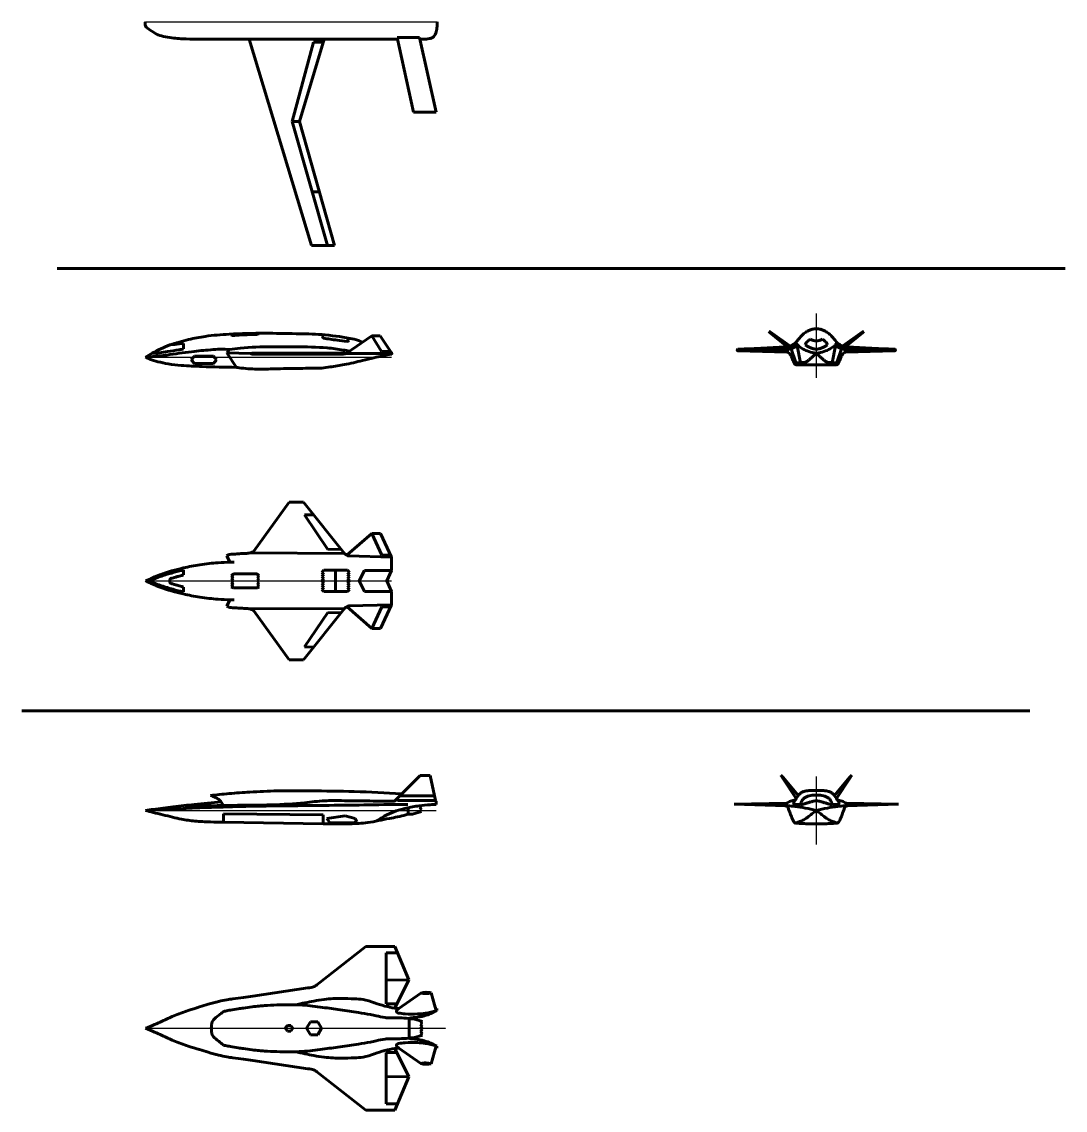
# Model space of a CAD drawing. Header units: millimetres. Extents: x 0 to 1932156, y -475559 to 1027176.
# Drawn here: x 62172 to 108834, y -72128 to -23464 of the extents above; entities that cross this region are included whole.
import ezdxf

# ---------------------------------------------------------------- set-up
doc = ezdxf.new("R2010")
doc.units = ezdxf.units.MM
doc.linetypes.add('CENTER', pattern=[2, 1.25, -0.25, 0.25, -0.25])
doc.layers.add('_axes (Оси)', color=6, linetype='CENTER', lineweight=30)
doc.layers.add('_basic (Основной)', color=4, linetype='Continuous', lineweight=60)

msp = doc.modelspace()

# ---------------------------------------------------------------- linework, layer by layer
at = {"layer": '_axes (Оси)', "transparency": 33554687}
for p, q in [((67704.313, -23463.857), (80752.136, -23463.857)), ((97704.313, -39382.533), (97704.313, -36508.941)), ((67704.313, -38463.857), (78710.665, -38463.857)), ((67704.313, -48464.304), (78704.392, -48464.304)), ((97704.313, -60240.82), (97704.313, -57201.162)), ((67704.313, -58720.991), (80704.385, -58720.991)), ((67704.313, -68464.75), (81141.683, -68464.75))]:
    msp.add_line(p, q, dxfattribs=at)
at = {"layer": '_basic (Основной)', "transparency": 33554687}
for p, q in [((70783.68, -24248.182), (78973.207, -24237.404)), ((72347.294, -24241.159), (75132.128, -33459.705)), ((74591.99, -27918.276), (75687.747, -24244.03)), ((78956.131, -24160.357), (79696.95, -27502.987)), ((78956.131, -24160.357), (79964.214, -24160.357)), ((79964.214, -24160.357), (80705.479, -27502.987)), ((80268.772, -24235.699), (79980.88, -24235.51)), ((74263.725, -27918.276), (75223.744, -24374.447)), ((75223.744, -24374.447), (75648.853, -24374.447)), ((79696.95, -27502.987), (80705.479, -27502.987)), ((74591.99, -27918.276), (74263.725, -27918.276)), ((74263.725, -27918.276), (75845.955, -33459.705)), ((76156.465, -33459.705), (74591.99, -27918.276)), ((75164.638, -31073.533), (75482.793, -31073.533)), ((75132.128, -33459.705), (76156.465, -33459.705)), ((63761.347, -34497.566), (108834.265, -34497.566)), ((71524.047, -37464.63), (71587.763, -37425.593)), ((71589.701, -37490.557), (71524.047, -37464.63)), ((72777.232, -37421.683), (72668.946, -37392.019)), ((72674.414, -37451.047), (72777.232, -37421.683)), ((75673.302, -37494.367), (75596.061, -37450.788)), ((95586.827, -37305.928), (95618.186, -37355.546)), ((95586.827, -37305.928), (95645.812, -37332.614)), ((95618.186, -37355.546), (96418.004, -37992.509)), ((95645.812, -37332.614), (96526.081, -37959.534)), ((99762.814, -37332.614), (98882.545, -37959.534)), ((99790.44, -37355.546), (98990.622, -37992.509)), ((99821.799, -37305.928), (99762.814, -37332.614)), ((99821.799, -37305.928), (99790.44, -37355.546)), ((69400.239, -37842.541), (69407.773, -38091.08)), ((75594.805, -37547.75), (75673.302, -37494.367)), ((75668.179, -37611.25), (75594.805, -37547.75)), ((77833.41, -37501.354), (76685.827, -38293.547)), ((76719.782, -37752.66), (76817.295, -37712.825)), ((76733.24, -37630.876), (76790.34, -37608.905)), ((76817.295, -37712.825), (76733.24, -37630.876)), ((78206.568, -37501.354), (77833.41, -37501.354)), ((78255.049, -38200.323), (77833.41, -37501.354)), ((78710.665, -38265.708), (78206.568, -37501.354)), ((96584.344, -38092.988), (96847.164, -37950.17)), ((96847.164, -37950.17), (97002.425, -38705.59)), ((98561.462, -37950.17), (98406.201, -38705.59)), ((98824.282, -38092.988), (98561.462, -37950.17)), ((69892.41, -38416.12), (69750.386, -38579.219)), ((70743.513, -38409.812), (69892.41, -38416.12)), ((70743.513, -38409.812), (70874.374, -38575.054)), ((71463.434, -38116.237), (71346.119, -38264.573)), ((71346.119, -38264.573), (71770.752, -38916.327)), ((72413.949, -38302.324), (71346.119, -38264.573)), ((76685.827, -38293.547), (78723.881, -38295.67)), ((78667.543, -38200.323), (78255.049, -38200.323)), ((78667.543, -38200.323), (78667.543, -38200.323)), ((96448.46, -38113.107), (94168.541, -38138.84)), ((94188.924, -38174.009), (96379.019, -38235.347)), ((96448.46, -38113.107), (96379.019, -38235.347)), ((96475.896, -38092.988), (96448.46, -38113.107)), ((96584.344, -38092.988), (96475.896, -38092.988)), ((96584.344, -38092.988), (96791.452, -38692.094)), ((98824.282, -38092.988), (98617.174, -38692.094)), ((98824.282, -38092.988), (98932.73, -38092.988)), ((98932.73, -38092.988), (98960.166, -38113.107)), ((98960.166, -38113.107), (101240.085, -38138.84)), ((98960.166, -38113.107), (99029.607, -38235.347)), ((101219.702, -38174.009), (99029.607, -38235.347)), ((69893.615, -38741.261), (69750.386, -38579.219)), ((70744.741, -38741.261), (69893.615, -38741.261)), ((70744.741, -38741.261), (70874.374, -38575.054)), ((96791.452, -38692.094), (96733.22, -38756.493)), ((96791.452, -38692.094), (96981.894, -38707.413)), ((96840.083, -38803.528), (97704.313, -38803.528)), ((98568.543, -38803.528), (97704.313, -38803.528)), ((98617.174, -38692.094), (98426.732, -38707.413)), ((98617.174, -38692.094), (98675.407, -38756.493)), ((72548.143, -47132.725), (74131.526, -44936.175)), ((74131.526, -44936.175), (74763.577, -44936.175)), ((74763.577, -44936.175), (76609.827, -47230.983)), ((74810.88, -45512.608), (75223.096, -45507.337)), ((75863.391, -47052.94), (74810.88, -45512.608)), ((76728.696, -47300.254), (77825.98, -46341.939)), ((77825.98, -46341.939), (78211.444, -46341.939)), ((77825.98, -46341.939), (78280.142, -47314.043)), ((78211.444, -46341.939), (78704.392, -47403.111)), ((75863.391, -47052.94), (76461.308, -47046.38)), ((71337.878, -47341.089), (71476.594, -47622.447)), ((72393.003, -47211.253), (76609.827, -47230.983)), ((76788.109, -47346.16), (78704.392, -47403.111)), ((78280.142, -47314.043), (78659.435, -47306.332)), ((78704.392, -47403.111), (78704.392, -47992.947)), ((69399.088, -47972.614), (69404.658, -48192.002)), ((71633.117, -48149.688), (71535.054, -48206.02)), ((72692.865, -48149.688), (71633.117, -48149.688)), ((72692.865, -48149.688), (72790.928, -48206.02)), ((75594.019, -48080.443), (75680.672, -47985.575)), ((75594.019, -48080.443), (75680.672, -48175.311)), ((75594.019, -48270.178), (75680.672, -48175.311)), ((76735.044, -47985.575), (75680.672, -47985.575)), ((76207.858, -47985.575), (76207.858, -48464.304)), ((76821.696, -48080.443), (76735.044, -47985.575)), ((76821.696, -48080.443), (76735.044, -48175.311)), ((76821.696, -48270.178), (76735.044, -48175.311)), ((77499.553, -47992.947), (77264.145, -48464.304)), ((78704.392, -47992.947), (77499.553, -47992.947)), ((78704.392, -47992.947), (78491.758, -48464.304)), ((71633.117, -48262.352), (71535.054, -48206.02)), ((71633.117, -48262.352), (71535.054, -48318.684)), ((71633.117, -48375.016), (71535.054, -48318.684)), ((71633.117, -48375.016), (71535.054, -48431.348)), ((71592.424, -48464.304), (71535.054, -48431.348)), ((71592.424, -48464.304), (71535.054, -48497.26)), ((71633.117, -48553.592), (71535.054, -48497.26)), ((71633.117, -48553.592), (71535.054, -48609.924)), ((71633.117, -48666.256), (71535.054, -48609.924)), ((72692.865, -48262.352), (72790.928, -48206.02)), ((72692.865, -48262.352), (72790.928, -48318.684)), ((72692.865, -48375.016), (72790.928, -48318.684)), ((72692.865, -48375.016), (72790.928, -48431.348)), ((72692.865, -48553.592), (72790.928, -48497.26)), ((72692.865, -48553.592), (72790.928, -48609.924)), ((72692.865, -48666.256), (72790.928, -48609.924)), ((72733.558, -48464.304), (72790.928, -48431.348)), ((72733.558, -48464.304), (72790.928, -48497.26)), ((75593.933, -48464.304), (75680.672, -48365.046)), ((75593.933, -48464.304), (75680.672, -48563.562)), ((75594.019, -48270.178), (75680.672, -48365.046)), ((75594.019, -48658.429), (75680.672, -48563.562)), ((75594.019, -48658.429), (75680.672, -48753.297)), ((76207.858, -48943.033), (76207.858, -48464.304)), ((76821.696, -48270.178), (76735.044, -48365.046)), ((76821.782, -48464.304), (76735.044, -48365.046)), ((76821.782, -48464.304), (76735.044, -48563.562)), ((76821.696, -48658.429), (76735.044, -48563.562)), ((76821.696, -48658.429), (76735.044, -48753.297)), ((77499.553, -48935.661), (77264.145, -48464.304)), ((78704.392, -48935.661), (78491.758, -48464.304)), ((69399.088, -48955.994), (69404.658, -48736.606)), ((71633.117, -48666.256), (71535.054, -48722.588)), ((71633.117, -48778.92), (71535.054, -48722.588)), ((72692.865, -48778.92), (71633.117, -48778.92)), ((72692.865, -48666.256), (72790.928, -48722.588)), ((72692.865, -48778.92), (72790.928, -48722.588)), ((75594.019, -48848.165), (75680.672, -48753.297)), ((75594.019, -48848.165), (75680.672, -48943.033)), ((76735.044, -48943.033), (75680.672, -48943.033)), ((76821.696, -48848.165), (76735.044, -48753.297)), ((76821.696, -48848.165), (76735.044, -48943.033)), ((78704.392, -48935.661), (77499.553, -48935.661)), ((78704.392, -49525.497), (78704.392, -48935.661)), ((71337.878, -49587.518), (71476.594, -49306.161)), ((76728.696, -49628.354), (77825.98, -50586.669)), ((76788.109, -49582.447), (78704.392, -49525.497)), ((77825.98, -50586.669), (78280.142, -49614.565)), ((78211.444, -50586.669), (78704.392, -49525.497)), ((78280.142, -49614.565), (78659.435, -49622.276)), ((72393.003, -49717.355), (76609.827, -49697.624)), ((72548.143, -49795.882), (74131.526, -51992.433)), ((74763.577, -51992.433), (76609.827, -49697.624)), ((75863.391, -49875.668), (74810.88, -51416)), ((75863.391, -49875.668), (76461.308, -49882.227)), ((77825.98, -50586.669), (78211.444, -50586.669)), ((74810.88, -51416), (75223.096, -51421.271)), ((74131.526, -51992.433), (74763.577, -51992.433)), ((62172.033, -54268.62), (107244.952, -54268.62)), ((78905.448, -58255.196), (79980.737, -57155.906)), ((79980.737, -57155.906), (80439.852, -57155.906)), ((80439.852, -57155.906), (80671.88, -58280.7)), ((96115.946, -57140.921), (96189.041, -57268.747)), ((96115.946, -57140.921), (96225.643, -57252.945)), ((96189.041, -57268.747), (96808.003, -58188.762)), ((96225.643, -57252.945), (96892.228, -58062.941)), ((99182.983, -57252.945), (98516.398, -58062.941)), ((99219.585, -57268.747), (98600.623, -58188.762)), ((99292.68, -57140.921), (99182.983, -57252.945)), ((99292.68, -57140.921), (99219.585, -57268.747)), ((79092.58, -58063.887), (80627.154, -58063.887)), ((80671.88, -58280.7), (80698, -58312.607)), ((80698, -58312.607), (80698, -58457.947)), ((71200.303, -58878.611), (71194.701, -59251.834)), ((75654.032, -58921.554), (71200.303, -58878.611)), ((78807.999, -58459.536), (79433.757, -58459.536)), ((79447.108, -58892.807), (79447.108, -58607.48)), ((79651.472, -58892.807), (80045.616, -58776.19)), ((79970.69, -58756.066), (80043.1, -58714.563)), ((80045.616, -58776.19), (79970.69, -58756.066)), ((79974.944, -58563.451), (80034.198, -58502.043)), ((80048.425, -58604.953), (79974.944, -58563.451)), ((79980.269, -58682.639), (80048.425, -58604.953)), ((80043.1, -58714.563), (79980.269, -58682.639)), ((96362.579, -58403.706), (94030.237, -58437.066)), ((94030.237, -58437.066), (96341.108, -58513.082)), ((99046.047, -58403.706), (101378.389, -58437.066)), ((101378.389, -58437.066), (99067.518, -58513.082)), ((71215.311, -59252.143), (75650.114, -59318.609)), ((75654.032, -58921.554), (75648.082, -59318.578)), ((76639.957, -58969.45), (75817.654, -59079.38)), ((75817.654, -59079.38), (75941.414, -59274.508)), ((75941.414, -59274.508), (76994.733, -59274.508)), ((77079.989, -59082.128), (76639.957, -58969.45)), ((76994.733, -59274.508), (77162.496, -59230.536)), ((77162.496, -59230.536), (77079.989, -59082.128)), ((79447.108, -58892.807), (79651.472, -58892.807)), ((75370.062, -66523.074), (77561.718, -64801.998)), ((77561.718, -64801.998), (78857.438, -64801.998)), ((78460.9, -65086.266), (78460.9, -67375.981)), ((78460.9, -65086.266), (78974.96, -65086.266)), ((78857.438, -64801.998), (79476.746, -66300.007)), ((72498.326, -67025.1), (74971.109, -66658.158)), ((78460.9, -66307.995), (79476.746, -66300.007)), ((79476.746, -66300.007), (78850.435, -67567.363)), ((79035.33, -67577.448), (80017.142, -66890.919)), ((80472.958, -66880.269), (80705.043, -67681.473)), ((78460.9, -67375.981), (78945.014, -67375.981)), ((80739.171, -67579.415), (80675.48, -67579.415)), ((80739.171, -67663.193), (80739.171, -67579.415)), ((79491.037, -68022.909), (79491.037, -68464.75)), ((79491.037, -68040.987), (79682.372, -68040.987)), ((79682.372, -68040.987), (80087.296, -68161.128)), ((80705.043, -67681.473), (80739.171, -67663.193)), ((74048.39, -68333.324), (73945.486, -68464.75)), ((74048.39, -68596.177), (73945.486, -68464.75)), ((74211.324, -68333.324), (74048.39, -68333.324)), ((74211.324, -68596.177), (74048.39, -68596.177)), ((74292.791, -68464.75), (74211.324, -68333.324)), ((74292.791, -68464.75), (74211.324, -68596.177)), ((75090.899, -68177.429), (74909.271, -68464.75)), ((75090.899, -68752.072), (74909.271, -68464.75)), ((75414.526, -68177.429), (75090.899, -68177.429)), ((75579.644, -68464.75), (75414.526, -68177.429)), ((75579.644, -68464.75), (75414.526, -68752.072)), ((79491.037, -68906.592), (79491.037, -68464.75)), ((80082.077, -68205.538), (80007.682, -68251.247)), ((80007.682, -68251.247), (80078.16, -68315.246)), ((80007.682, -68678.254), (80078.16, -68614.255)), ((80078.16, -68315.246), (80009.849, -68390.471)), ((80009.849, -68390.471), (80080.326, -68464.75)), ((80009.849, -68539.03), (80080.326, -68464.75)), ((80078.16, -68614.255), (80009.849, -68539.03)), ((80087.296, -68161.128), (80039.005, -68182.026)), ((80039.005, -68182.026), (80082.077, -68205.538)), ((75414.526, -68752.072), (75090.899, -68752.072)), ((79491.037, -68888.514), (79682.372, -68888.514)), ((79682.372, -68888.514), (80087.296, -68768.373)), ((80082.077, -68723.963), (80007.682, -68678.254)), ((80039.005, -68747.475), (80082.077, -68723.963)), ((80087.296, -68768.373), (80039.005, -68747.475)), ((78460.9, -71843.235), (78460.9, -69553.52)), ((78460.9, -69553.52), (78945.014, -69553.52)), ((79476.746, -70629.494), (78850.435, -69362.138)), ((79035.33, -69352.052), (80017.142, -70038.582)), ((80472.958, -70049.232), (80705.043, -69248.028)), ((80739.171, -69350.085), (80675.48, -69350.085)), ((80705.043, -69248.028), (80739.171, -69266.308)), ((80739.171, -69266.308), (80739.171, -69350.085)), ((72498.326, -69904.401), (74971.109, -70271.343)), ((75370.062, -70406.427), (77561.718, -72127.502)), ((78460.9, -70621.506), (79476.746, -70629.494)), ((78857.438, -72127.502), (79476.746, -70629.494)), ((78460.9, -71843.235), (78974.96, -71843.235)), ((77561.718, -72127.502), (78857.438, -72127.502))]:
    msp.add_line(p, q, dxfattribs=at)
for points in [[(67704.313, -23463.857), (67704.313, -23646.135), (67914.418, -23835.757), (68198.678, -24017.134), (68503.537, -24116.066), (68886.67, -24186.144), (69525.225, -24231.488), (70783.68, -24248.182)], [(80268.772, -24235.699), (80404.588, -24217.561), (80549.172, -24160.382), (80682.358, -23978.184), (80735.433, -23740.847), (80752.136, -23463.857)], [(67704.313, -38463.857), (67996.591, -38284.718), (68795.481, -37914.757), (69633.714, -37672.606), (70374.603, -37530.314), (71446.283, -37432.956), (73044.853, -37389.859), (74442.799, -37410.363), (75587.539, -37450.139), (76850.444, -37619.572), (77224.559, -37714.984), (77405.77, -37804.552)], [(72674.414, -37451.047), (72332.326, -37452.764), (71969.607, -37466.507), (71589.701, -37490.557)], [(97704.313, -37192.8), (97610.966, -37195.017), (97524.452, -37209.204), (97374.425, -37261.131), (97237.244, -37344.121), (97063.638, -37478.614), (96926.036, -37632.602), (96869.249, -37704.423), (96803.952, -37791.923), (96748.808, -37845.615), (96633.422, -37913.289), (96550.131, -37950.283), (96431.848, -37991.644)], [(97704.313, -37192.8), (97797.66, -37195.017), (97884.174, -37209.204), (98034.201, -37261.131), (98171.382, -37344.121), (98344.988, -37478.614), (98482.59, -37632.602), (98539.378, -37704.423), (98604.674, -37791.923), (98659.818, -37845.615), (98775.204, -37913.289), (98858.495, -37950.283), (98976.778, -37991.644)], [(69400.239, -37842.541), (69279.466, -37849.792), (69148.761, -37868.676), (68967.665, -37892.281), (68823.711, -37904.612)], [(76719.782, -37752.66), (76270.286, -37697.205), (75668.179, -37611.25)], [(97704.313, -38287.021), (97600.434, -38265.905), (97298.847, -38181.442), (97026.074, -38048.99), (96860.875, -37912.699), (96774.837, -37822.895)], [(96847.164, -37950.17), (96814.912, -37904.184), (96774.837, -37822.895)], [(97201.72, -37905.644), (97285.593, -37775.733), (97430.269, -37647.917)], [(97704.313, -38102.607), (97608.497, -38092.13), (97453.336, -38046.032), (97321.024, -37979.994), (97201.72, -37905.644)], [(97430.269, -37647.917), (97494.101, -37681.545), (97563.91, -37710.97), (97631.704, -37726.146), (97704.313, -37728.144)], [(97978.357, -37647.917), (97914.525, -37681.545), (97844.716, -37710.97), (97776.923, -37726.146), (97704.313, -37728.144)], [(97704.313, -38287.021), (97808.192, -38265.905), (98109.779, -38181.442), (98382.552, -38048.99), (98547.751, -37912.699), (98633.789, -37822.895)], [(97704.313, -38102.607), (97800.129, -38092.13), (97955.29, -38046.032), (98087.602, -37979.994), (98206.906, -37905.644)], [(98206.906, -37905.644), (98123.033, -37775.733), (97978.357, -37647.917)], [(98561.462, -37950.17), (98593.714, -37904.184), (98633.789, -37822.895)], [(67704.313, -38463.857), (68027.149, -38434.427), (68656.95, -38364.051), (69769.67, -38213.243), (70621.264, -38130.627), (71053.877, -38104.486), (71463.434, -38116.237)], [(69407.773, -38091.08), (69194.842, -38131.499), (68695.646, -38205.462), (68322.428, -38265.26), (68059.037, -38284.123), (68009.448, -38277.303)], [(71463.434, -38116.237), (71946.24, -38052.058), (73341.01, -37995.554), (74431.982, -37993.629), (75828.974, -38045.78), (76545.209, -38139.956), (76827.163, -38195.981)], [(72413.949, -38302.324), (72464.27, -38281.385), (72513.458, -38275.866), (72604.03, -38276.78), (72777.861, -38276.78), (72940.052, -38276.78), (73136.753, -38276.78), (73314.238, -38276.78), (73473.429, -38276.78), (73769.133, -38276.78), (73919.175, -38276.78), (74041.769, -38276.78), (74115.172, -38276.78), (74222.212, -38276.78), (74327.424, -38276.78), (74462.829, -38276.78), (74624.103, -38276.78), (74759.476, -38276.78), (74970.885, -38276.78), (75170.544, -38276.78), (75428.93, -38276.78), (75692.014, -38276.78), (75966.844, -38276.78), (76279.256, -38276.78), (76518.852, -38276.78), (76685.827, -38293.547)], [(72413.949, -38302.324), (72464.267, -38323.271), (72513.455, -38328.797), (72604.026, -38327.896), (72777.857, -38327.921), (72940.048, -38327.944), (73136.75, -38327.972), (73314.235, -38327.997), (73473.425, -38328.02), (73769.129, -38328.062), (73919.171, -38328.083), (74041.766, -38328.101), (74115.168, -38328.111), (74222.209, -38328.127), (74327.42, -38328.142), (74462.826, -38328.161), (74624.099, -38328.184), (74759.473, -38328.203), (74970.881, -38328.233), (75170.541, -38328.262), (75428.927, -38328.299), (75692.011, -38328.336), (75966.841, -38328.375), (76279.253, -38328.42), (76497.46, -38323.92), (76685.844, -38293.547)], [(75465.644, -38949.408), (75592.404, -38943.551), (75958.403, -38897.995), (76598.284, -38792.522), (77410.196, -38608.897), (77917.233, -38487.673), (78706.532, -38321.071)], [(78706.532, -38321.071), (78718.699, -38311.946), (78723.597, -38291.549), (78710.665, -38265.708)], [(94185.973, -38104.999), (94173.277, -38117.77), (94169.197, -38148.928), (94173.859, -38164.654), (94188.924, -38174.009)], [(96431.848, -37991.644), (95376.194, -38053.687), (94185.973, -38104.999)], [(96379.019, -38235.347), (96444.295, -38252.296), (96521.498, -38322.186), (96606.04, -38477.206), (96678.771, -38653.22), (96712.923, -38722.202), (96731.089, -38753.425), (96751.434, -38776.662), (96776.866, -38791.184), (96840.083, -38803.528)], [(96475.896, -38092.988), (96457.755, -38059.364), (96443.58, -38026.972), (96431.848, -37991.644)], [(97704.313, -38287.021), (97623.483, -38359.966), (97512.07, -38459.785), (97398.735, -38559.604), (97302.691, -38638.307), (97206.642, -38676.699), (97064.496, -38699.734), (96981.894, -38707.413)], [(97704.313, -38287.021), (97785.143, -38359.966), (97896.556, -38459.785), (98009.891, -38559.604), (98105.936, -38638.307), (98201.984, -38676.699), (98344.13, -38699.734), (98426.732, -38707.413)], [(99029.607, -38235.347), (98964.332, -38252.296), (98887.128, -38322.186), (98802.587, -38477.206), (98729.856, -38653.22), (98695.703, -38722.202), (98677.537, -38753.425), (98657.192, -38776.662), (98631.76, -38791.184), (98568.543, -38803.528)], [(98932.73, -38092.988), (98950.871, -38059.364), (98965.046, -38026.972), (98976.778, -37991.644)], [(98976.778, -37991.644), (100032.432, -38053.687), (101222.653, -38104.999)], [(101222.653, -38104.999), (101235.349, -38117.77), (101239.429, -38148.928), (101234.767, -38164.654), (101219.702, -38174.009)], [(67704.313, -38463.857), (67886.732, -38545.159), (68255.427, -38660.426), (68725.047, -38761.283), (69301.775, -38825.09), (70233.431, -38876.756), (71770.752, -38916.327)], [(71770.752, -38916.327), (71887.738, -38933.822), (72293.036, -38975.23), (72693.158, -38992.051), (73493.738, -38980.418), (74499.175, -38962.348), (75465.644, -38949.408)], [(71337.878, -47341.089), (71412.013, -47297.443), (71469.386, -47282.85), (71735.563, -47259.895), (71971.304, -47244.26), (72241.468, -47230.709), (72332.222, -47221.328), (72451.134, -47193.184), (72548.143, -47132.725)], [(67704.313, -48464.304), (68344.827, -48189.568), (69395.834, -47883.854), (70138.072, -47737.318), (70959.44, -47648.507), (71484.122, -47622.208), (71665.044, -47617.278)], [(76609.827, -47230.983), (76634.166, -47260.444), (76665.224, -47288.784), (76728.696, -47300.254)], [(76728.696, -47300.254), (76743.614, -47331.059), (76788.109, -47346.16)], [(69399.088, -47972.614), (69220.642, -48013.374), (68993.761, -48074.512), (68736.289, -48145.842), (68473.716, -48227.359), (68241.738, -48306.332), (68047.998, -48395.492), (68005.222, -48421.311), (67991.411, -48435.114), (67982.619, -48464.304)], [(67704.313, -48464.304), (68344.827, -48739.039), (69395.834, -49044.754), (70138.072, -49191.289), (70959.44, -49280.101), (71484.122, -49306.399), (71665.044, -49311.33)], [(69399.088, -48955.994), (69220.642, -48915.233), (68993.761, -48854.095), (68736.289, -48782.766), (68473.716, -48701.248), (68241.738, -48622.276), (68047.998, -48533.115), (68005.222, -48507.297), (67991.411, -48493.493), (67982.619, -48464.304)], [(69404.658, -48192.002), (69323.053, -48214.151), (69216.255, -48244.355), (69115.506, -48271.538), (69001.66, -48304.763), (68898.895, -48335.973), (68833.406, -48355.102), (68816.28, -48364.164), (68803.183, -48385.306), (68794.116, -48425.578), (68794.116, -48464.304)], [(69404.658, -48736.606), (69323.053, -48714.457), (69216.255, -48684.253), (69115.506, -48657.069), (69001.66, -48623.845), (68898.895, -48592.635), (68833.406, -48573.506), (68816.28, -48564.443), (68803.183, -48543.302), (68794.116, -48503.029), (68794.116, -48464.304)], [(71337.878, -49587.518), (71412.013, -49631.165), (71469.386, -49645.757), (71735.563, -49668.712), (71971.304, -49684.347), (72241.468, -49697.899), (72332.222, -49707.28), (72451.134, -49735.423), (72548.143, -49795.882)], [(76609.827, -49697.624), (76634.166, -49668.164), (76665.224, -49639.824), (76728.696, -49628.354)], [(76728.696, -49628.354), (76743.614, -49597.549), (76788.109, -49582.447)], [(70611.907, -58058.984), (71006.725, -58011.833), (71448.832, -57970.992), (72371.595, -57903.45), (73599.497, -57850.945), (75090.148, -57850.945), (77040.116, -57879.1), (79148.337, -57981.167)], [(97704.313, -57830.154), (97367.414, -57839.221), (97201.782, -57860.909), (97061.281, -57912.276), (96935.63, -58010.445), (96766.379, -58249.275), (96709.265, -58321.191)], [(97704.313, -57830.154), (98041.212, -57839.221), (98206.844, -57860.909), (98347.345, -57912.276), (98472.996, -58010.445), (98642.247, -58249.275), (98699.361, -58321.191)], [(67704.313, -58720.991), (68059.155, -58677.482), (68942.984, -58564.363), (69894.296, -58457.768), (71083.618, -58342.193)], [(71159.327, -58500.992), (71130.859, -58409.09), (71008.241, -58260.294), (70830.877, -58144.322), (70611.907, -58058.984)], [(71159.327, -58500.992), (71594.99, -58496.561), (73350.429, -58472.949), (74825.681, -58380.254), (75715.075, -58291.615), (76465.43, -58286.824), (77585.585, -58299.534), (78794.715, -58311.425)], [(78794.715, -58311.425), (78836.282, -58305.377), (78905.448, -58255.196)], [(78905.448, -58255.196), (79020.274, -58276.024), (79188.759, -58285.466), (79491.083, -58285.466), (80023.609, -58285.466), (80510.165, -58285.466), (80566.85, -58285.466), (80671.88, -58280.7)], [(96764.205, -58252.209), (96666.615, -58273.661), (96554.229, -58306.764), (96454.856, -58358.781), (96362.579, -58403.706)], [(96709.265, -58321.191), (96692.301, -58360.236), (96693.556, -58419.144), (96749.996, -58445.465), (96889.215, -58459.252), (96985.48, -58469.992)], [(97704.313, -58037.443), (97524.042, -58044.982), (97386.514, -58069.234), (97262.852, -58109.657), (97153.057, -58177.796), (97065.22, -58278.274), (96985.48, -58469.992)], [(97704.313, -58299.063), (97595.572, -58307.494), (97447.768, -58346.416), (97297.525, -58389.146), (97149.59, -58434.189), (96985.48, -58469.992)], [(97704.313, -58037.443), (97884.584, -58044.982), (98022.113, -58069.234), (98145.774, -58109.657), (98255.569, -58177.796), (98343.406, -58278.274), (98423.146, -58469.992)], [(97704.313, -58299.063), (97813.054, -58307.494), (97960.858, -58346.416), (98111.101, -58389.146), (98259.036, -58434.189), (98423.146, -58469.992)], [(98699.361, -58321.191), (98716.325, -58360.236), (98715.07, -58419.144), (98658.63, -58445.465), (98519.411, -58459.252), (98423.146, -58469.992)], [(98644.421, -58252.209), (98742.011, -58273.661), (98854.398, -58306.764), (98953.77, -58358.781), (99046.047, -58403.706)], [(67704.313, -58720.991), (68682.43, -58682.04), (69796.255, -58621.369), (71164.608, -58572.367)], [(67704.313, -58720.991), (68045.777, -58811.447), (68914.881, -59022.774), (69317.197, -59118.13), (69907.783, -59198.023), (70606.68, -59239.256), (71215.311, -59252.143)], [(71159.327, -58500.992), (70838.033, -58510.932), (69460.787, -58503.984)], [(71164.608, -58572.367), (71821.671, -58550.084), (73278.747, -58523.949), (75256.188, -58505.186), (78807.999, -58459.536)], [(80698, -58457.947), (80439.07, -58466.38), (79938.25, -58515.128), (79361.004, -58627.246), (78492.699, -58922.98), (78054.818, -59196.237)], [(97704.313, -59328.64), (97627.17, -59328.64), (97379.167, -59327.42), (97099.404, -59310.328), (96809.866, -59292.015), (96740.232, -59274.925), (96696.251, -59230.973), (96586.304, -58997.794), (96448.254, -58605.909), (96442.173, -58585.44), (96431.615, -58566.252), (96409.647, -58549.967), (96306.719, -58511.951)], [(96341.108, -58513.082), (96420.889, -58516.586), (96755.213, -58541.726), (97209.682, -58616.144), (97704.313, -58720.991)], [(97704.313, -58720.991), (97604.125, -58799.552), (97412.324, -58952.156), (97194.696, -59108.891), (97095.742, -59165.048), (96929.593, -59232.195), (96782.399, -59288.592)], [(97704.313, -59328.64), (97781.456, -59328.64), (98029.459, -59327.42), (98309.222, -59310.328), (98598.76, -59292.015), (98668.394, -59274.925), (98712.375, -59230.973), (98822.322, -58997.794), (98960.372, -58605.909), (98966.453, -58585.44), (98977.011, -58566.252), (98998.979, -58549.967), (99101.907, -58511.951)], [(99067.518, -58513.082), (98987.737, -58516.586), (98653.413, -58541.726), (98198.944, -58616.144), (97704.313, -58720.991)], [(97704.313, -58720.991), (97804.501, -58799.552), (97996.302, -58952.156), (98213.93, -59108.891), (98312.884, -59165.048), (98479.033, -59232.195), (98626.228, -59288.592)], [(75650.114, -59318.609), (76001.506, -59320.597), (76823.825, -59320.597), (77651.339, -59266.159), (78609.226, -59082.043), (79348.534, -58923.914), (79447.108, -58892.807)], [(74971.109, -66658.158), (75113.834, -66636.113), (75218.53, -66608.542), (75370.062, -66523.074)], [(67704.313, -68464.75), (68113.529, -68297.216), (68451.365, -68144.609), (68967.328, -67909.006), (69616.118, -67668.393), (70119.688, -67510.439), (70511.343, -67392.005), (70981.605, -67263.833), (71347.509, -67186.858), (71609.405, -67147.626), (72094.699, -67083.171), (72498.326, -67025.1)], [(74398.258, -67415.845), (74837.327, -67325.245), (75230.41, -67245.152), (75696.853, -67173.344), (76484.289, -67128.413), (77037.444, -67146.366), (77436.17, -67176.458), (77941.483, -67326.061), (78412.313, -67469.724), (78850.435, -67567.363)], [(80017.142, -66890.919), (80237.274, -66856.082), (80472.958, -66880.269)], [(80017.142, -66890.919), (80238.661, -66915.436), (80472.958, -66880.269)], [(71198.271, -67714.075), (71287.983, -67692.764), (71499.264, -67650.256), (71843.404, -67591.076), (72084.868, -67558.86), (72475.623, -67503.229), (72790.422, -67469.224)], [(72790.422, -67469.224), (73024.891, -67449.407), (74135.139, -67413.555), (74720.983, -67428.063), (75627.731, -67528.881), (76409.069, -67638.388), (77233.324, -67762.343), (77771.617, -67851.642)], [(78850.435, -67567.363), (78939.133, -67580.187), (79035.33, -67577.448)], [(79035.33, -67577.448), (78975.425, -67622.223), (78934.195, -67669.17), (78932.16, -67741.086), (79020.736, -67780.688), (79313.419, -67818.898), (79874.953, -67825.006), (80222.857, -67791.409), (80705.043, -67681.473)], [(70648.977, -68464.75), (70650.085, -68376.615), (70657.842, -68289.011), (70674.464, -68230.24), (70716.573, -68128.221), (70788.602, -68045.051), (71043.879, -67831.901), (71198.271, -67714.075)], [(77771.617, -67851.642), (78018.642, -67906.322), (78424.513, -67985.014), (78607.305, -67998.593), (79062.503, -67999.234), (79491.037, -68022.909)], [(79491.037, -68022.909), (79538.688, -68007.347), (79686.847, -67987.269), (79927.028, -67957.986), (80120.62, -67918.45), (80389.279, -67835.428), (80705.043, -67681.473)], [(67704.313, -68464.75), (68113.529, -68632.284), (68451.365, -68784.892), (68967.328, -69020.495), (69616.118, -69261.107), (70119.688, -69419.062), (70511.343, -69537.496), (70981.605, -69665.668), (71347.509, -69742.643), (71609.405, -69781.874), (72094.699, -69846.33), (72498.326, -69904.401)], [(70648.977, -68464.75), (70650.085, -68552.886), (70657.842, -68640.489), (70674.464, -68699.261), (70716.573, -68801.28), (70788.602, -68884.449), (71043.879, -69097.6), (71198.271, -69215.426)], [(72790.422, -69460.277), (73024.891, -69480.094), (74135.139, -69515.946), (74720.983, -69501.438), (75627.731, -69400.619), (76409.069, -69291.113), (77233.324, -69167.158), (77771.617, -69077.859)], [(77771.617, -69077.859), (78018.642, -69023.179), (78424.513, -68944.487), (78607.305, -68930.908), (79062.503, -68930.267), (79491.037, -68906.592)], [(79035.33, -69352.052), (78975.425, -69307.278), (78934.195, -69260.33), (78932.16, -69188.414), (79020.736, -69148.813), (79313.419, -69110.603), (79874.953, -69104.495), (80222.857, -69138.092), (80705.043, -69248.028)], [(79491.037, -68906.592), (79538.688, -68922.154), (79686.847, -68942.232), (79927.028, -68971.515), (80120.62, -69011.051), (80389.279, -69094.073), (80705.043, -69248.028)], [(71198.271, -69215.426), (71287.983, -69236.737), (71499.264, -69279.245), (71843.404, -69338.425), (72084.868, -69370.641), (72475.623, -69426.272), (72790.422, -69460.277)], [(74398.258, -69513.655), (74837.327, -69604.255), (75230.41, -69684.349), (75696.853, -69756.156), (76484.289, -69801.088), (77037.444, -69783.135), (77436.17, -69753.043), (77941.483, -69603.44), (78412.313, -69459.777), (78850.435, -69362.138)], [(78850.435, -69362.138), (78939.133, -69349.314), (79035.33, -69352.052)], [(80017.142, -70038.582), (80238.661, -70014.065), (80472.958, -70049.232)], [(80017.142, -70038.582), (80237.274, -70073.418), (80472.958, -70049.232)], [(74971.109, -70271.343), (75113.834, -70293.388), (75218.53, -70320.959), (75370.062, -70406.427)]]:
    msp.add_spline(points, degree=3, dxfattribs=at)

doc.saveas('drawing.dxf')
